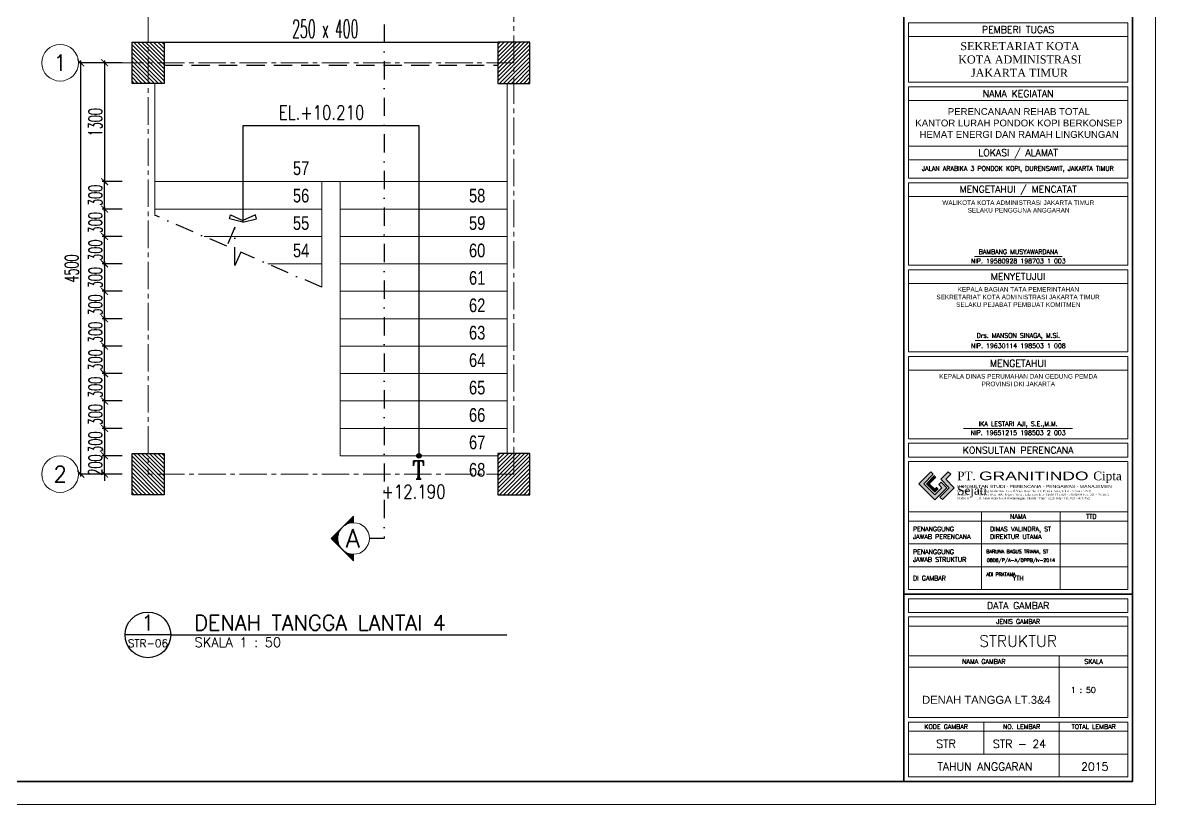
# Model space of a CAD drawing. Header units: inches. Extents: x 266054 to 836293, y -258454 to -102650.
# Drawn here: x 505166 to 529935, y -258430 to -241325 of the extents above; entities that cross this region are included whole.
import ezdxf
from ezdxf.enums import TextEntityAlignment as Align

# ---------------------------------------------------------------- set-up
doc = ezdxf.new("R2010")
doc.units = ezdxf.units.IN
doc.header["$LTSCALE"] = 800
doc.header["$MEASUREMENT"] = 0
for name, pattern in [('ACAD_ISO10W100', [18, 12, -3, 0, -3]), ('CENTER2', [1.125, 0.75, -0.125, 0.125, -0.125]), ('DASHDOT', [1, 0.5, -0.25, 0, -0.25]), ('HIDDEN', [0.375, 0.25, -0.125])]:
    doc.linetypes.add(name, pattern=pattern)
for name, color, linetype, lineweight in [('A-----SYP', 6, 'Continuous', 9), ('arsir', 8, 'Continuous', 0), ('AS', 8, 'CENTER2', 5), ('GRS KOP', 1, 'Continuous', 35), ('hacht', 8, 'Continuous', 5), ('kop', 7, 'Continuous', 20), ('lan', 7, 'Continuous', 15), ('NOT', 7, 'Continuous', 15), ('pemotong', 2, 'ACAD_ISO10W100', 30), ('teks', 4, 'Continuous', 9)]:
    doc.layers.add(name, color=color, linetype=linetype, lineweight=lineweight)
for name, color, linetype in [('Balok', 4, 'HIDDEN'), ('KOL', 5, 'Continuous'), ('LOGO', 7, 'Continuous'), ('NOTASI', 230, 'Continuous'), ('tangga', 55, 'Continuous'), ('TEXT', 4, 'Continuous')]:
    doc.layers.add(name, color=color, linetype=linetype)
doc.styles.add('BARU', font='arial.ttf')
doc.styles.add('century', font='GOTHIC.TTF')
doc.styles.add('DICK STYLE 100', font='romans.shx', dxfattribs={"width": 0.6, "height": 300})
doc.styles.add('ROMANS', font='romans.shx', dxfattribs={"width": 0.8, "height": 0.25})
doc.styles.add('S', font='SIMPLEX', dxfattribs={"width": 1.1})
doc.styles.get("Standard").update_dxf_attribs({"font": 'romans.shx'})
doc.styles.add('tahoma', font='romans.shx')
doc.dimstyles.new('50', dxfattribs={"dimtxt": 200, "dimasz": 150, "dimexe": 50, "dimexo": 50, "dimgap": 50, "dimtad": 1, "dimdec": 0, "dimlfac": 0.5, "dimrnd": 1, "dimtxsty": 'DICK STYLE 100', "dimblk": 'ARCHTICK', "dimcen": 100, "dimdle": 50, "dimclrd": 18, "dimclre": 18, "dimclrt": 7, "dimadec": 0, "dimazin": 2, "dimtfac": 1, "dimtdec": 0, "dimtix": 1, "dimtmove": 0, "dimatfit": 3, "dimfxl": 0, "dimarcsym": 0})

# ---------------------------------------------------------------- blocks, each defined once
blk = doc.blocks.new('_ArchTick')
at = {"layer": 'LOGO', "color": 0, "const_width": 0.15}
blk.add_lwpolyline([(-0.5, -0.5), (0.5, 0.5)], dxfattribs=at)
blk = doc.blocks.new('*D584')
at = {"layer": 'arsir', "color": 18, "lineweight": -2}
for p, q in [((507258.9503964874, -242203.5699723319), (506386.4804244941, -242203.5699723319)), ((506436.4804244941, -251253.5699723319), (506436.4804244941, -242153.5699723319)), ((507258.9503964874, -251203.5699723319), (506386.4804244941, -251203.5699723319))]:
    blk.add_line(p, q, dxfattribs=at)
at = {"layer": 'Defpoints', "color": 0}
for p in [(506436.4804244941, -242203.5699723319), (507308.9503964874, -242203.5699723319), (507308.9503964874, -251203.5699723319)]:
    blk.add_point(p, dxfattribs=at)
at = {"layer": 'arsir', "color": 18, "lineweight": -2, "xscale": 150, "yscale": 150, "zscale": 150}
for p, rotation in [((506436.4804244941, -242203.5699723319), 90), ((506436.4804244941, -251203.5699723319), 270)]:
    blk.add_blockref('_ArchTick', p, dxfattribs=dict(at, rotation=rotation))
at = {"layer": 'arsir', "color": 7, "insert": (506236.4804244942, -246703.5699723319), "char_height": 300, "attachment_point": 5, "rotation": 90, "style": 'DICK STYLE 100'}
blk.add_mtext('4500', dxfattribs=at)
blk = doc.blocks.new('NAV')
blk.add_circle((0, -0.4000000000000005), 0.4)
at = {"style": 'S', "width": 0.75, "flags": 4}
blk.add_attdef('AV', text='', height=0.3, dxfattribs=at).set_placement((0, -0.4000000000000005), align=Align.MIDDLE)
blk = doc.blocks.new('*D585')
at = {"layer": 'arsir', "color": 18, "lineweight": -2}
for p, q in [((506957.8026001249, -250153.5699723319), (506957.8026001249, -250853.5699723317)), ((507342.7745767475, -250203.5699723319), (506907.802600125, -250203.5699723319)), ((507342.7745767477, -250803.5699723317), (506907.802600125, -250803.5699723317))]:
    blk.add_line(p, q, dxfattribs=at)
at = {"layer": 'Defpoints', "color": 0}
for p in [(507392.7745767474, -250203.5699723319), (506957.8026001249, -250803.5699723317), (507392.7745767477, -250803.5699723317)]:
    blk.add_point(p, dxfattribs=at)
at = {"layer": 'arsir', "color": 18, "lineweight": -2, "xscale": 150, "yscale": 150, "zscale": 150}
for p, rotation in [((506957.8026001249, -250203.5699723319), 90), ((506957.8026001249, -250803.5699723317), 270)]:
    blk.add_blockref('_ArchTick', p, dxfattribs=dict(at, rotation=rotation))
at = {"layer": 'arsir', "color": 7, "insert": (506757.802600125, -250503.5699723317), "char_height": 300, "attachment_point": 5, "rotation": 90, "style": 'DICK STYLE 100'}
blk.add_mtext('300', dxfattribs=at)
blk = doc.blocks.new('*D586')
at = {"layer": 'arsir', "color": 18, "lineweight": -2}
for p, q in [((506957.8026001249, -250803.5699723317), (506957.8026001249, -250653.5699723317)), ((507342.7745767477, -250803.5699723317), (506907.802600125, -250803.5699723317)), ((506957.8026001249, -251203.5699723318), (506957.8026001249, -250803.5699723317)), ((507342.7745767477, -251203.5699723318), (506907.802600125, -251203.5699723318)), ((506957.8026001249, -251203.5699723318), (506957.8026001249, -251353.5699723318))]:
    blk.add_line(p, q, dxfattribs=at)
at = {"layer": 'Defpoints', "color": 0}
for p in [(506957.8026001249, -250803.5699723317), (507392.7745767477, -250803.5699723317), (507392.7745767477, -251203.5699723318)]:
    blk.add_point(p, dxfattribs=at)
at = {"layer": 'arsir', "color": 18, "lineweight": -2, "xscale": 150, "yscale": 150, "zscale": 150}
for p, rotation in [((506957.8026001249, -250803.5699723317), 270), ((506957.8026001249, -251203.5699723318), 90)]:
    blk.add_blockref('_ArchTick', p, dxfattribs=dict(at, rotation=rotation))
at = {"layer": 'arsir', "color": 7, "insert": (506757.802600125, -251003.5699723316), "char_height": 300, "attachment_point": 5, "rotation": 90, "style": 'DICK STYLE 100'}
blk.add_mtext('200', dxfattribs=at)
blk = doc.blocks.new('*D587')
at = {"layer": 'arsir', "color": 18, "lineweight": -2}
for p, q in [((507342.7745767477, -249603.5699723321), (506907.802600125, -249603.5699723321)), ((506957.8026001249, -250253.5699723319), (506957.8026001249, -249553.5699723321)), ((507342.7745767475, -250203.5699723319), (506907.802600125, -250203.5699723319))]:
    blk.add_line(p, q, dxfattribs=at)
at = {"layer": 'Defpoints', "color": 0}
for p in [(506957.8026001249, -249603.5699723321), (507392.7745767477, -249603.5699723321), (507392.7745767474, -250203.5699723319)]:
    blk.add_point(p, dxfattribs=at)
at = {"layer": 'arsir', "color": 18, "lineweight": -2, "xscale": 150, "yscale": 150, "zscale": 150}
for p, rotation in [((506957.8026001249, -249603.5699723321), 90), ((506957.8026001249, -250203.5699723319), 270)]:
    blk.add_blockref('_ArchTick', p, dxfattribs=dict(at, rotation=rotation))
at = {"layer": 'arsir', "color": 7, "insert": (506757.802600125, -249903.5699723319), "char_height": 300, "attachment_point": 5, "rotation": 90, "style": 'DICK STYLE 100'}
blk.add_mtext('300', dxfattribs=at)
blk = doc.blocks.new('*D588')
at = {"layer": 'arsir', "color": 18, "lineweight": -2}
for p, q in [((507342.7745767477, -248403.5699723326), (506907.802600125, -248403.5699723326)), ((506957.8026001249, -249053.5699723324), (506957.8026001249, -248353.5699723326)), ((507342.7745767475, -249003.5699723323), (506907.802600125, -249003.5699723323))]:
    blk.add_line(p, q, dxfattribs=at)
at = {"layer": 'Defpoints', "color": 0}
for p in [(506957.8026001249, -248403.5699723326), (507392.7745767477, -248403.5699723326), (507392.7745767474, -249003.5699723323)]:
    blk.add_point(p, dxfattribs=at)
at = {"layer": 'arsir', "color": 18, "lineweight": -2, "xscale": 150, "yscale": 150, "zscale": 150}
for p, rotation in [((506957.8026001249, -248403.5699723326), 90), ((506957.8026001249, -249003.5699723323), 270)]:
    blk.add_blockref('_ArchTick', p, dxfattribs=dict(at, rotation=rotation))
at = {"layer": 'arsir', "color": 7, "insert": (506757.802600125, -248703.5699723324), "char_height": 300, "attachment_point": 5, "rotation": 90, "style": 'DICK STYLE 100'}
blk.add_mtext('300', dxfattribs=at)
blk = doc.blocks.new('*D589')
at = {"layer": 'arsir', "color": 18, "lineweight": -2}
for p, q in [((507342.7745767475, -249003.5699723323), (506907.802600125, -249003.5699723323)), ((506957.8026001249, -248953.5699723324), (506957.8026001249, -249653.5699723321)), ((507342.7745767477, -249603.5699723321), (506907.802600125, -249603.5699723321))]:
    blk.add_line(p, q, dxfattribs=at)
at = {"layer": 'Defpoints', "color": 0}
for p in [(507392.7745767474, -249003.5699723323), (506957.8026001249, -249603.5699723321), (507392.7745767477, -249603.5699723321)]:
    blk.add_point(p, dxfattribs=at)
at = {"layer": 'arsir', "color": 18, "lineweight": -2, "xscale": 150, "yscale": 150, "zscale": 150}
for p, rotation in [((506957.8026001249, -249003.5699723323), 90), ((506957.8026001249, -249603.5699723321), 270)]:
    blk.add_blockref('_ArchTick', p, dxfattribs=dict(at, rotation=rotation))
at = {"layer": 'arsir', "color": 7, "insert": (506757.802600125, -249303.5699723322), "char_height": 300, "attachment_point": 5, "rotation": 90, "style": 'DICK STYLE 100'}
blk.add_mtext('300', dxfattribs=at)
blk = doc.blocks.new('*D590')
at = {"layer": 'arsir', "color": 18, "lineweight": -2}
for p, q in [((506957.8026001249, -246653.5699723333), (506957.8026001249, -245953.5699723335)), ((507342.7745767477, -246003.5699723335), (506907.802600125, -246003.5699723335)), ((507342.7745767475, -246603.5699723333), (506907.802600125, -246603.5699723333))]:
    blk.add_line(p, q, dxfattribs=at)
at = {"layer": 'Defpoints', "color": 0}
for p in [(506957.8026001249, -246003.5699723335), (507392.7745767477, -246003.5699723335), (507392.7745767474, -246603.5699723333)]:
    blk.add_point(p, dxfattribs=at)
at = {"layer": 'arsir', "color": 18, "lineweight": -2, "xscale": 150, "yscale": 150, "zscale": 150}
for p, rotation in [((506957.8026001249, -246003.5699723335), 90), ((506957.8026001249, -246603.5699723333), 270)]:
    blk.add_blockref('_ArchTick', p, dxfattribs=dict(at, rotation=rotation))
at = {"layer": 'arsir', "color": 7, "insert": (506757.802600125, -246303.5699723333), "char_height": 300, "attachment_point": 5, "rotation": 90, "style": 'DICK STYLE 100'}
blk.add_mtext('300', dxfattribs=at)
blk = doc.blocks.new('*D591')
at = {"layer": 'arsir', "color": 18, "lineweight": -2}
for p, q in [((507342.7745767475, -246603.5699723333), (506907.802600125, -246603.5699723333)), ((506957.8026001249, -246553.5699723333), (506957.8026001249, -247253.569972333)), ((507342.7745767477, -247203.569972333), (506907.802600125, -247203.569972333))]:
    blk.add_line(p, q, dxfattribs=at)
at = {"layer": 'Defpoints', "color": 0}
for p in [(507392.7745767474, -246603.5699723333), (506957.8026001249, -247203.569972333), (507392.7745767477, -247203.569972333)]:
    blk.add_point(p, dxfattribs=at)
at = {"layer": 'arsir', "color": 18, "lineweight": -2, "xscale": 150, "yscale": 150, "zscale": 150}
for p, rotation in [((506957.8026001249, -246603.5699723333), 90), ((506957.8026001249, -247203.569972333), 270)]:
    blk.add_blockref('_ArchTick', p, dxfattribs=dict(at, rotation=rotation))
at = {"layer": 'arsir', "color": 7, "insert": (506757.802600125, -246903.5699723331), "char_height": 300, "attachment_point": 5, "rotation": 90, "style": 'DICK STYLE 100'}
blk.add_mtext('300', dxfattribs=at)
blk = doc.blocks.new('*D592')
at = {"layer": 'arsir', "color": 18, "lineweight": -2}
for p, q in [((507342.7745767475, -247803.5699723328), (506907.802600125, -247803.5699723328)), ((506957.8026001249, -247753.5699723328), (506957.8026001249, -248453.5699723326)), ((507342.7745767477, -248403.5699723326), (506907.802600125, -248403.5699723326))]:
    blk.add_line(p, q, dxfattribs=at)
at = {"layer": 'Defpoints', "color": 0}
for p in [(507392.7745767474, -247803.5699723328), (506957.8026001249, -248403.5699723326), (507392.7745767477, -248403.5699723326)]:
    blk.add_point(p, dxfattribs=at)
at = {"layer": 'arsir', "color": 18, "lineweight": -2, "xscale": 150, "yscale": 150, "zscale": 150}
for p, rotation in [((506957.8026001249, -247803.5699723328), 90), ((506957.8026001249, -248403.5699723326), 270)]:
    blk.add_blockref('_ArchTick', p, dxfattribs=dict(at, rotation=rotation))
at = {"layer": 'arsir', "color": 7, "insert": (506757.802600125, -248103.5699723326), "char_height": 300, "attachment_point": 5, "rotation": 90, "style": 'DICK STYLE 100'}
blk.add_mtext('300', dxfattribs=at)
blk = doc.blocks.new('*D593')
at = {"layer": 'arsir', "color": 18, "lineweight": -2}
for p, q in [((506957.8026001249, -247853.5699723328), (506957.8026001249, -247153.5699723331)), ((507342.7745767477, -247203.569972333), (506907.802600125, -247203.569972333)), ((507342.7745767475, -247803.5699723328), (506907.802600125, -247803.5699723328))]:
    blk.add_line(p, q, dxfattribs=at)
at = {"layer": 'Defpoints', "color": 0}
for p in [(506957.8026001249, -247203.569972333), (507392.7745767477, -247203.569972333), (507392.7745767474, -247803.5699723328)]:
    blk.add_point(p, dxfattribs=at)
at = {"layer": 'arsir', "color": 18, "lineweight": -2, "xscale": 150, "yscale": 150, "zscale": 150}
for p, rotation in [((506957.8026001249, -247203.569972333), 90), ((506957.8026001249, -247803.5699723328), 270)]:
    blk.add_blockref('_ArchTick', p, dxfattribs=dict(at, rotation=rotation))
at = {"layer": 'arsir', "color": 7, "insert": (506757.802600125, -247503.5699723328), "char_height": 300, "attachment_point": 5, "rotation": 90, "style": 'DICK STYLE 100'}
blk.add_mtext('300', dxfattribs=at)
blk = doc.blocks.new('*D594')
at = {"layer": 'arsir', "color": 18, "lineweight": -2}
for p, q in [((507342.7745767475, -245403.5699723338), (506907.802600125, -245403.5699723338)), ((506957.8026001249, -245353.5699723337), (506957.8026001249, -246053.5699723335)), ((507342.7745767477, -246003.5699723335), (506907.802600125, -246003.5699723335))]:
    blk.add_line(p, q, dxfattribs=at)
at = {"layer": 'Defpoints', "color": 0}
for p in [(507392.7745767474, -245403.5699723338), (506957.8026001249, -246003.5699723335), (507392.7745767477, -246003.5699723335)]:
    blk.add_point(p, dxfattribs=at)
at = {"layer": 'arsir', "color": 18, "lineweight": -2, "xscale": 150, "yscale": 150, "zscale": 150}
for p, rotation in [((506957.8026001249, -245403.5699723338), 90), ((506957.8026001249, -246003.5699723335), 270)]:
    blk.add_blockref('_ArchTick', p, dxfattribs=dict(at, rotation=rotation))
at = {"layer": 'arsir', "color": 7, "insert": (506757.802600125, -245703.5699723336), "char_height": 300, "attachment_point": 5, "rotation": 90, "style": 'DICK STYLE 100'}
blk.add_mtext('300', dxfattribs=at)
blk = doc.blocks.new('*D595')
at = {"layer": 'arsir', "color": 18, "lineweight": -2}
for p, q in [((507342.7745767477, -244803.569972334), (506907.802600125, -244803.569972334)), ((506957.8026001249, -245453.5699723337), (506957.8026001249, -244753.569972334)), ((507342.7745767475, -245403.5699723338), (506907.802600125, -245403.5699723338))]:
    blk.add_line(p, q, dxfattribs=at)
at = {"layer": 'Defpoints', "color": 0}
for p in [(506957.8026001249, -244803.569972334), (507392.7745767477, -244803.569972334), (507392.7745767474, -245403.5699723338)]:
    blk.add_point(p, dxfattribs=at)
at = {"layer": 'arsir', "color": 18, "lineweight": -2, "xscale": 150, "yscale": 150, "zscale": 150}
for p, rotation in [((506957.8026001249, -244803.569972334), 90), ((506957.8026001249, -245403.5699723338), 270)]:
    blk.add_blockref('_ArchTick', p, dxfattribs=dict(at, rotation=rotation))
at = {"layer": 'arsir', "color": 7, "insert": (506757.802600125, -245103.5699723338), "char_height": 300, "attachment_point": 5, "rotation": 90, "style": 'DICK STYLE 100'}
blk.add_mtext('300', dxfattribs=at)
blk = doc.blocks.new('*D596')
at = {"layer": 'arsir', "color": 18, "lineweight": -2}
for p, q in [((507342.7745767472, -242203.5699723319), (506907.802600125, -242203.5699723319)), ((506957.8026001249, -242153.5699723319), (506957.8026001249, -244853.569972334)), ((507342.7745767477, -244803.569972334), (506907.802600125, -244803.569972334))]:
    blk.add_line(p, q, dxfattribs=at)
at = {"layer": 'Defpoints', "color": 0}
for p in [(507392.7745767472, -242203.5699723319), (506957.8026001249, -244803.569972334), (507392.7745767477, -244803.569972334)]:
    blk.add_point(p, dxfattribs=at)
at = {"layer": 'arsir', "color": 18, "lineweight": -2, "xscale": 150, "yscale": 150, "zscale": 150}
for p, rotation in [((506957.8026001249, -242203.5699723319), 90), ((506957.8026001249, -244803.569972334), 270)]:
    blk.add_blockref('_ArchTick', p, dxfattribs=dict(at, rotation=rotation))
at = {"layer": 'arsir', "color": 7, "insert": (506757.802600125, -243503.5699723329), "char_height": 300, "attachment_point": 5, "rotation": 90, "style": 'DICK STYLE 100'}
blk.add_mtext('1300', dxfattribs=at)
blk = doc.blocks.new('Section - M_Sec_1-roof dak0')
at = {"layer": 'A-----SYP'}
h = blk.add_hatch(color=256, dxfattribs=at)
edge = h.paths.add_edge_path(flags=0)
edge.add_line((-6.000003239999927, 8.485285956290472), (-10.2426462181452, 4.242642978145325))
edge.add_arc((-6.000003239999997, -3.2e-15), 6.000003240000003, 90, 134.9999999999996, ccw=False)
edge.add_line((-6.000003239999952, 6.000003240000003), (-6.000003239999929, 8.485285956290472))
h = blk.add_hatch(color=256, dxfattribs=at)
edge = h.paths.add_edge_path(flags=0)
edge.add_line((-6.000003239999934, 8.485285956290468), (-6.000003239999954, 6.000003240000003))
edge.add_arc((-6.000003240000012, 1.1e-15), 6.000003240000009, 45.00000000000051, 90.00000000000023, ccw=False)
edge.add_line((-1.757360261854736, 4.242642978145251), (-6.000003239999932, 8.485285956290468))
h = blk.add_hatch(color=256, dxfattribs=at)
edge = h.paths.add_edge_path(flags=0)
edge.add_line((-14.48528919629048, 1.443e-13), (-12.00000648000001, 1.021e-13))
edge.add_arc((-6.000003240000009, 8e-16), 6.000003239999996, 135.0000000000001, 179.9999999999998, ccw=False)
edge.add_line((-10.24264621814522, 4.242642978145306), (-14.48528919629048, 1.447730824111204e-13))
h = blk.add_hatch(color=256, dxfattribs=at)
edge = h.paths.add_edge_path(flags=0)
edge.add_line((2.485282716290464, 0), (-1.757360261854719, 4.242642978145232))
edge.add_arc((-6.000003240000003, 1.6e-15), 6.000003240000005, 0, 45.000000000000114, ccw=False)
edge.add_line((0, 0), (2.485282716290464, 0))
at = {"layer": 'A-----SYP', "lineweight": 18}
for p, q in [((-6.000003239999997, 8.485285956290562), (-14.48528919629046, -2.1e-15)), ((-6.000003239999927, 8.485285956290475), (-10.2426462181452, 4.242642978145327)), ((-6.000003239999997, 8.485285956290562), (2.485282716290472, -7.4e-15)), ((-6.000003239999952, 6.000003240000003), (-6.00000323999993, 8.485285956290472)), ((-6.000003239999934, 8.485285956290472), (-6.000003239999955, 6.000003240000003)), ((-1.757360261854736, 4.242642978145252), (-6.000003239999933, 8.485285956290472)), ((-10.24264621814522, 4.242642978145307), (-14.48528919629048, 1.443e-13)), ((-14.48528919629048, 1.443e-13), (-12.00000648000001, 1.021e-13)), ((2.485282716290464, 0), (-1.757360261854719, 4.242642978145234)), ((0, 0), (2.485282716290464, 0)), ((-12.00000648, -4e-16), (-14.48528919629045, -4e-16)), ((-1.1e-15, -8.8e-15), (2.485282716290472, -8.8e-15))]:
    blk.add_line(p, q, dxfattribs=at)
for centre, radius, start, end in [((-6.000003240000003, 1.7e-15), 6.000003240000009, 359.9999999999996, 179.9999999999998), ((-6.000003239999997, -3.2e-15), 6.000003240000003, 89.99999999999962, 134.9999999999992), ((-6.000003240000012, 1.1e-15), 6.000003240000009, 45.00000000000022, 89.9999999999999), ((-6.000003240000009, 8e-16), 6.000003239999996, 134.9999999999997, 179.9999999999994), ((-6.000003240000003, 1.95e-14), 6.000003240000009, 179.9999999999998, 359.9999999999991), ((-6.000003240000003, 1.6e-15), 6.000003240000005, 359.9999999999996, 44.99999999999971)]:
    blk.add_arc(centre, radius, start, end, dxfattribs=at)
blk = doc.blocks.new('Ndtpd')
at = {"lineweight": -3}
blk.add_line((0.7469999999999999, 0), (-0.7469999999999999, 0), dxfattribs=at)
blk.add_circle((0, 0), 0.747, dxfattribs=at)
at = {"color": 10, "lineweight": -3, "style": 'S', "width": 1.1, "flags": 4}
blk.add_attdef('NO', text='', height=0.5, dxfattribs=at).set_placement((-0.0004073519788469999, 0.1475646925237548), align=Align.CENTER)
blk.add_attdef('NDTPD', (1.516017380209063, 0.1475646925237548), '', height=0.5, dxfattribs=at)
at = {"color": 5, "lineweight": -3, "style": 'S', "width": 1.1, "flags": 4}
blk.add_attdef('NOLBR', text='', height=0.3, dxfattribs=at).set_placement((-0.0004073519788469999, -0.3983625171816172), align=Align.CENTER)
blk.add_attdef('SKALA', (1.523238450362338, -0.3983625171816172), '', height=0.3, dxfattribs=at)
blk = doc.blocks.new('logo granitindo baru')
at = {"layer": 'LOGO'}
for points in [[(1.030381588006775, 1.46299772460206), (0.9155252396629976, 1.573564106070094), (0.3659184360680001, 1.02354987420385), (1.099611732583412, 0.2889220417924179), (1.651932779372032, 0.8428354940394767), (1.391869908792159, 1.098320313689653), (1.280774937379874, 0.9869365215729928), (1.423200875679525, 0.8395897640834133), (1.101740840880665, 0.5185876007914914), (0.5939559096837002, 1.02548405982977)], [(1.720818811175263, 1.576358416523262), (1.381411457745684, 1.236133412546664), (1.77107120788696, 0.8419709882708588), (1.340887286638916, 0.4071450310444648), (1.45350809513411, 0.2940691003139264), (2.001315107787831, 0.8437618806053278), (1.609233204629504, 1.237186846412966), (1.834921547772409, 1.464239721487571)]]:
    blk.add_hatch(color=8, dxfattribs=at).paths.add_polyline_path(points)
at = {"layer": 'Defpoints'}
blk.add_point((9.70000000000016, 0), dxfattribs=at)
at = {"layer": 'LOGO'}
blk.add_lwpolyline([(1.030381588006775, 1.46299772460206), (0.9155252396629976, 1.573564106070094), (0.3659184360680001, 1.02354987420385), (1.099611732583412, 0.2889220417924179), (1.651932779372032, 0.8428354940394767), (1.391869908792159, 1.098320313689653), (1.280774937379874, 0.9869365215729928), (1.423200875679525, 0.8395897640834133), (1.101740840880665, 0.5185876007914914), (0.5939559096837002, 1.02548405982977), (1.030381588006775, 1.46299772460206), (0.9155252396629976, 1.573564106070094)], dxfattribs=at)
at = {"layer": 'LOGO', "lineweight": 0}
blk.add_lwpolyline([(1.720818811175263, 1.576358416523262), (1.381411457745684, 1.236133412546664), (1.77107120788696, 0.8419709882708588), (1.340887286638916, 0.4071450310444648), (1.45350809513411, 0.2940691003139264), (2.001315107787831, 0.8437618806053278), (1.609233204629504, 1.237186846412966), (1.834921547772409, 1.464239721487571), (1.720818811175263, 1.576358416523262)], dxfattribs=at)
at = {"layer": 'LOGO', "lineweight": 13}
for points in [[(1.088671237291122, 1.402504590583582), (0.7130972018277362, 1.02594515391162), (1.101211069481905, 0.6378079843678252), (1.257832017639997, 0.7939270293833687)], [(1.111517910105475, 1.37971770418484), (0.758700243431008, 1.02597434264777), (1.101248342746884, 0.6834056771561521), (1.235051865499825, 0.8167804168545698)], [(1.133879378245524, 1.357414752750478), (0.8033347935112258, 1.026002911490103), (1.101284824423429, 0.7280349920165392), (1.212755505305721, 0.8391484570493615)], [(1.157251262970703, 1.334104028844065), (0.8499861829773179, 1.026032771233012), (1.101322954546844, 0.7746809097061629), (1.189451670468769, 0.8625272107915549)]]:
    blk.add_lwpolyline(points, dxfattribs=at)
at = {"layer": 'LOGO', "insert": (2.134037877237914, 1.58878805995718), "char_height": 0.4, "width": 7.664521166403687, "attachment_point": 1}
blk.add_mtext('{\\fTimes New Roman|b0|i0|c0|p18;PT. \\fCityBlueprint|b0|i0|c2|p2;\\W1.5;GRANITINDO \\fTimes New Roman|b0|i0|c0|p18;\\W1;Cipta Sejati}', dxfattribs=at)
at = {"layer": 'LOGO', "insert": (2.134037877237914, 0.9749142078999), "char_height": 0.1, "attachment_point": 1}
blk.add_mtext_dynamic_manual_height_columns('{\\f@Arial Unicode MS|b0|i0|c0|p34;\\H1.4x;\\W1.2;KONSULTAN STUDI - PERENCANA - PENGAWAS - MANAJEMEN\\fTimes New Roman|b0|i0|c0|p18;\\P\\pt0.9;\\H0.71429x;\\W1;Domisili ^I: Gedung Graha Arsa Lt. 4 Jl.Siaga Raya No. 31, Pejaten Barat, Jakarta Selatan 12510\\PStudio I ^I: Jl. Batu I No. 36A, Pejaten Timur, Jakarta Selatan 12510 Tlp. 021 - 71082879 Fax. 021 - 7972072\\PStudio II          : Jl. Sawo Raya No. 4 Rawamangun, Jakarta Timur 13220 Telp / Fax. 021 - 4717152}', width=9.569367207892467, gutter_width=0, heights=[1.670195026016044], dxfattribs=at)
blk = doc.blocks.new('kop')
at = {"layer": 'GRS KOP'}
for p, q in [((73, 1), (73, 54)), ((83, 1), (83, 54)), ((73, 9.199999999989812), (83.00000000001454, 9.199999999989812))]:
    blk.add_line(p, q, dxfattribs=at)
blk.add_lwpolyline([(1, 54), (83, 54), (83, 1), (1, 1)], close=True, dxfattribs=at)
at = {"layer": 'kop', "color": 7}
for p in [(84, 55.00000000000017), (84, 55.00000000000017), (0, 0)]:
    blk.add_line(p, (84, 0), dxfattribs=at)
at = {"layer": 'kop'}
for p, q in [((73.19999999999708, 31.59999999996944), (73.19999999999708, 34.19999999996071)), ((82.80000000000291, 34.19999999996071), (73.19999999999708, 34.19999999996071)), ((82.80000000000291, 31.59999999996944), (82.80000000000291, 34.19999999996071)), ((82.80000000000291, 33.59999999996217), (73.19999999999708, 33.59999999996217)), ((82.80000000000291, 31.59999999996216), (73.19999999999708, 31.59999999996216)), ((73.19999999999708, 27.39999999996508), (73.19999999999708, 31.39999999997235)), ((82.80000000000291, 31.39999999996508), (73.19999999999708, 31.39999999996508)), ((82.80000000000291, 27.39999999996508), (82.80000000000291, 31.39999999997235)), ((82.80000000000291, 30.79999999996653), (73.19999999999708, 30.79999999996653)), ((82.80000000000291, 28.79999999996653), (73.19999999999708, 28.79999999996653)), ((82.80000000000291, 28.19999999996799), (73.19999999999708, 28.19999999996799)), ((82.80000000000291, 27.39999999996508), (73.19999999999708, 27.39999999996508)), ((73.19999999999708, 23.59999999996944), (73.19999999999708, 27.19999999996799)), ((82.80000000000291, 27.19999999996799), (73.19999999999708, 27.19999999996799)), ((82.80000000000291, 23.59999999996944), (82.80000000000291, 27.19999999996799)), ((82.80000000000291, 26.59999999996944), (73.19999999999708, 26.59999999996944)), ((76.08877101063288, 23.97638281762192), (79.9276379083165, 23.97638281762192)), ((82.80000000000291, 23.59999999996944), (73.19999999999708, 23.59999999996944)), ((73.19999999999708, 19.79999999997381), (73.19999999999708, 23.39999999996507)), ((82.80000000000291, 23.39999999997235), (73.19999999999708, 23.39999999997235)), ((82.80000000000291, 19.79999999997381), (82.80000000000291, 23.39999999996507)), ((82.80000000000291, 22.79999999997381), (73.19999999999708, 22.79999999997381)), ((76.12688823747548, 20.29585981986747), (79.86287166716242, 20.29585981986747)), ((82.80000000000291, 19.79999999997381), (73.19999999999708, 19.79999999997381)), ((73.19999999999708, 15.99999999997817), (73.19999999999708, 19.59999999997672)), ((82.80000000000291, 19.59999999997672), (73.19999999999708, 19.59999999997672)), ((82.80000000000291, 15.99999999997817), (82.80000000000291, 19.59999999997672)), ((82.80000000000291, 18.99999999997817), (73.19999999999708, 18.99999999997817)), ((82.80000000000291, 15.99999999997817), (73.19999999999708, 15.99999999997817)), ((73.19999999999708, 9.399999999994181), (73.19999999999708, 14.99999999999272)), ((82.80000000000291, 14.99999999998545), (73.19999999998252, 14.99999999998545)), ((82.80000000000291, 9.399999999986905), (82.80000000000291, 14.99999999998545)), ((82.80000000000291, 12.79999999998836), (73.19999999998255, 12.79999999998836)), ((82.80000000000291, 12.3999999999869), (73.19999999998255, 12.3999999999869)), ((73.19999999998255, 12.3999999999869), (73.19999999998255, 11.3999999999869)), ((76.40000000000873, 9.399999999994181), (76.40000000000873, 12.79999999999563)), ((79.84194579300492, 9.399999999994181), (79.84194579300492, 12.79999999999563)), ((82.80000000000291, 11.3999999999869), (73.19999999998255, 11.3999999999869)), ((82.80000000000291, 10.3999999999869), (73.19999999998255, 10.3999999999869)), ((82.80000000000291, 9.399999999986905), (73.19999999998255, 9.399999999986905)), ((73.19999999999708, 7.799999999995634), (82.80000000000291, 7.799999999995634)), ((73.19999999999708, 6.499999999992722), (82.80000000000291, 6.499999999992722)), ((79.80000000000291, 3.799999999995634), (79.80000000000291, 6.499999999992722)), ((73.19999999999708, 5.999999999992722), (82.80000000000291, 5.999999999992722)), ((76.50000000001454, 2.200000000004365), (76.5, 3.599999999998543)), ((79.80000000000291, 1.199999999997088), (79.80000000000291, 3.599999999998543)), ((73.19999999999708, 3.199999999997088), (82.80000000000291, 3.199999999997088)), ((73.19999999999708, 2.199999999997088), (82.80000000000291, 2.199999999997088))]:
    blk.add_line(p, q, dxfattribs=at)
blk.add_lwpolyline([(75.61477654305054, 16.44885354873259), (80.37716667879431, 16.44885354873259)], dxfattribs=at)
for points in [[(73.19999999998252, 15.19999999998254), (82.80000000000291, 15.19999999998254), (82.80000000000291, 15.79999999998108), (73.19999999998252, 15.79999999998108)], [(73.19999999998255, 8.39999999999418), (82.80000000000291, 8.39999999999418), (82.80000000000291, 8.999999999992724), (73.19999999998255, 8.999999999992724)], [(73.19999999998255, 3.799999999995634), (82.80000000000291, 3.799999999995634), (82.80000000000291, 8.19999999999709), (73.19999999998255, 8.19999999999709)], [(73.19999999999708, 1.199999999997088), (82.80000000000291, 1.199999999997088), (82.80000000000291, 3.599999999998543), (73.19999999999708, 3.599999999998543)]]:
    blk.add_lwpolyline(points, close=True, dxfattribs=at)
at = {"xscale": 0.9500000000000454, "yscale": 0.9500000000000454, "zscale": 0.9500000000000454}
blk.add_blockref('logo granitindo baru', (73.30696897199118, 13.0555891076043), dxfattribs=at)
at = {"layer": 'kop'}
for s, height, p in [('PEMBERI TUGAS', 0.2999999999999999, (77.99999999998543, 33.89999999996508)), ('NAMA KEGIATAN', 0.2999999999999999, (77.99999999998543, 31.09999999996944)), ('LOKASI / ALAMAT', 0.2999999999999999, (77.99999999998543, 28.4999999999709)), ('JALAN ARABIKA 3 PONDOK KOPI, DURENSAWIT, JAKARTA TIMUR', 0.2, (77.98560914408908, 27.79997033996506)), ('MENGETAHUI / MENCATAT', 0.2999999999999999, (77.99999999998543, 26.89999999997235)), ('BAMBANG MUSYAWARDANA', 0.1992605860507246, (78.00661425455472, 24.18311281676142)), ('NIP. 19580928 198703 1 003', 0.1992605860507246, (78.00661425455472, 23.78002115541312)), ('MENYETUJUI', 0.2999999999999999, (77.99999999998543, 23.09999999997672)), ('Drs. MANSON SINAGA, M.Si.', 0.1992605860507246, (78.00878803544036, 20.49619343984523)), ('NIP. 19630114 198503 1 008', 0.1992605860507246, (78.00878803544036, 20.07065147117101)), ('MENGETAHUI', 0.2999999999999999, (77.99999999998543, 19.29999999998108)), ('NIP. 19651215 198503 2 003', 0.2, (77.99895950416247, 16.26384787819552)), ('IKA LESTARI AJI, S.E.,M.M.', 0.2, (77.99895950416247, 16.62512434953533)), ('KONSULTAN PERENCANA', 0.2999999999999999, (77.99999999998543, 15.49999999998545)), ('NAMA', 0.2, (78.00000000001454, 12.59999999999127)), ('TTD', 0.2, (81.20000000001164, 12.59999999999127)), ('DATA GAMBAR', 0.2999999999999999, (77.99999999998543, 8.69999999999709)), ('JENIS GAMBAR', 0.2, (78, 8)), ('STRUKTUR', 0.5, (77.99999999999272, 7.145559981128825)), ('NAMA GAMBAR', 0.2, (76.5, 6.249999999992722)), ('SKALA', 0.2, (81.30000000000292, 6.249999999992722)), ('KODE GAMBAR', 0.2, (74.84999999999127, 3.399999999994178)), ('NO. LEMBAR', 0.2, (78.15000000000873, 3.399999999994178)), ('TOTAL LEMBAR', 0.2, (81.30000000000292, 3.399999999994178)), ('STR', 0.3499740475000009, (74.84430692684714, 2.649622621310236)), ('TAHUN ANGGARAN', 0.3499999999999999, (76.54513778905131, 1.650208966545328)), ('2015', 0.3499999999999999, (81.3493703839263, 1.650208966545328))]:
    blk.add_text(s, height=height, dxfattribs=at).set_placement(p, align=Align.MIDDLE)
blk.add_text('0806/P/A-A/DPPB/Iv-2014', height=0.15, dxfattribs=at).set_placement((78.12239805048091, 10.60890849618985), align=Align.CENTER)
at = {"layer": 'kop', "attachment_point": 1, "style": 'BARU'}
for s, width, insert, char_height in [('\\pi1.4375;{\\fRomantic|b0|i0|c2|p2;SEKRETARIAT KOTA\\P\\pi1.3461;KOTA ADMINISTRASI\\P\\pi1.9027;JAKARTA TIMUR}', 7.949430232127043, (74.03291664687059, 33.35853584007461), 0.35), ('\\pi1.4591;PERENCANAAN REHAB TOTAL\\P\\pi0.039313;KANTOR LURAH PONDOK KOPI BERKONSEP\\P\\pi0.2239;HEMAT ENERGI DAN RAMAH LINGKUNGAN', 9.088858036555619, (73.46432375069594, 30.46874771533854), 0.3), ('\\pi0.65609;WALIKOTA KOTA ADMINISTRASI JAKARTA TIMUR\\P\\pi1.7645;SELAKU PENGGUNA ANGGARAN', 7.949430232127043, (74.02691916555487, 26.43352813395911), 0.2), ('\\pi1.5072;KEPALA BAGIAN TATA PEMERINTAHAN\\P\\pi0.57794;SEKRETARIAT KOTA ADMINISTRASI JAKARTA TIMUR\\P\\pi1.4412;SELAKU PEJABAT PEMBUAT KOMITMEN', 8.280847095868978, (73.84711399551786, 22.63798206521157), 0.2), ('\\pi0.5226;KEPALA DINAS PERUMAHAN DAN GEDUNG PEMDA \\P\\pi2.3784;PROVINSI DKI JAKARTA', 7.949430232127043, (74.02242170320613, 18.83321438969554), 0.2)]:
    blk.add_mtext_dynamic_manual_height_columns(s, width=width, gutter_width=1.5, heights=[0], dxfattribs=dict(at, insert=insert, char_height=char_height))
at = {"layer": 'kop', "attachment_point": 1}
for s, insert, char_height, width in [('PENANGGUNG\\PJAWAB PERENCANA', (73.39999999997963, 12.1499999999869), 0.2, 8.330623943096043), ('DIMAS VALINDRA, ST\\PDIREKTUR UTAMA', (76.7704178107345, 12.14999999999418), 0.2, 8.164992761434178), ('PENANGGUNG\\PJAWAB STRUKTUR', (73.39999999997963, 11.1499999999869), 0.2, 8.792105926903103), ('BARUNA BAGUS TRIANA, ST', (76.60889341182775, 11.14301533363141), 0.15, 4.042636686141634), ('DI GAMBAR', (73.39999999997963, 9.999999999992724), 0.2, 7.597682718086162), ('ADI PRATAMA', (76.60889341182775, 10.14301533363141), 0.15, 4.042636686141634)]:
    blk.add_mtext(s, dxfattribs=dict(at, insert=insert, char_height=char_height, width=width))
at = {"layer": 'kop', "style": 'BARU', "flags": 4}
for p, height in [((73.79999999999714, 5.399999999992657), 0.3500000000000012), ((80.30348371280252, 5.381560126415407), 0.2500000000000009), ((73.79999999999714, 4.899999999992659), 0.3500000000000012), ((80.30348371280252, 4.881560126415408), 0.2500000000000009), ((73.79999999999714, 4.399999999992659), 0.3500000000000012), ((80.30348371280252, 4.381560126415408), 0.2500000000000009)]:
    blk.add_attdef('-', p, '', height=height, dxfattribs=at)
at = {"layer": 'kop', "flags": 4}
for tag, p in [('AR-00', (78.0569556422622, 2.647698724276621)), ('00', (81.23754618094216, 2.647099872606105))]:
    blk.add_attdef(tag, text='', height=0.3499740475000009, dxfattribs=at).set_placement(p, align=Align.MIDDLE)

msp = doc.modelspace()

# ---------------------------------------------------------------- hatches: boundary and pattern name
at = {"layer": 'hacht', "ltscale": 5}
h = msp.add_hatch(dxfattribs=at)
h.set_pattern_fill('ANSI31', color=256, scale=500, angle=-1.27e-14, style=0)
h.set_pattern_definition([(134.9999999999999, (1143622.630703149, 103500.2106602417), (44.19417382415922, 44.19417382415921), [])])
h.paths.add_polyline_path([(508258.9503964876, -241753.5699723319), (507558.9503964876, -241753.5699723319), (507558.9503964876, -242653.5699723319), (508258.9503964876, -242653.5699723319)])
h = msp.add_hatch(dxfattribs=at)
h.set_pattern_fill('ANSI31', color=256, scale=500, angle=-1.27e-14, style=0)
h.set_pattern_definition([(44.99999999999999, (-119804.729910174, 103500.210660242), (-44.19417382415921, 44.19417382415923), [])])
h.paths.add_polyline_path([(515558.9503964872, -242653.5699723319), (516258.9503964872, -242653.5699723319), (516258.9503964872, -241753.5699723319), (515558.9503964872, -241753.5699723319)])
h = msp.add_hatch(dxfattribs=at)
h.set_pattern_fill('ANSI31', color=256, scale=500, angle=-1.27e-14, style=0)
h.set_pattern_definition([(134.9999999999999, (1143622.630703149, 94500.21066024172), (44.19417382415922, 44.19417382415921), [])])
h.paths.add_polyline_path([(508258.9503964876, -250753.5699723319), (507558.9503964876, -250753.5699723319), (507558.9503964876, -251653.5699723319), (508258.9503964876, -251653.5699723319)])
h = msp.add_hatch(dxfattribs=at)
h.set_pattern_fill('ANSI31', color=256, scale=500, angle=-1.27e-14, style=0)
h.set_pattern_definition([(44.99999999999999, (-119804.729910174, 94500.210660242), (-44.19417382415921, 44.19417382415923), [])])
h.paths.add_polyline_path([(515558.9503964872, -251653.5699723319), (516258.9503964872, -251653.5699723319), (516258.9503964872, -250753.5699723319), (515558.9503964872, -250753.5699723319)])
at = {"layer": 'tangga'}
h = msp.add_hatch(color=1, dxfattribs=at)
h.dxf.hatch_style = 1
h.paths.add_polyline_path([(513833.9508142575, -250752.9330008172, -0.4142135613629502), (513884.5877858146, -250803.5699722015), (513783.3138427, -250803.5699725517, -0.4142135633833289)])
h.paths.add_polyline_path([(513884.5877858146, -250803.5699722015, -0.4142135633832399), (513833.9508142575, -250854.2069439323, -0.4142135613628614), (513783.3138427, -250803.5699725517)])

# ---------------------------------------------------------------- linework, layer by layer
at = {"layer": 'AS'}
for points in [[(507908.9503964874, -240257.5903545898), (507908.9503964874, -251203.5699723319)], [(515908.9503964874, -251203.5699723319), (515908.9503964874, -240257.5903545898)], [(515908.9503964874, -242203.5699723319), (506740.2163062159, -242203.5699723319)], [(515908.9503964874, -251203.5699723319), (507908.9503964874, -251203.5699723319)]]:
    msp.add_lwpolyline(points, dxfattribs=at)
at = {"layer": 'Balok', "linetype": 'Continuous'}
msp.add_line((508258.9503964876, -241753.5699723319), (515558.9503964872, -241753.5699723319), dxfattribs=at)
at = {"layer": 'Balok', "ltscale": 2}
msp.add_line((508258.9503964876, -242253.5699723319), (515558.9503964872, -242253.5699723319), dxfattribs=at)
at = {"layer": 'KOL', "ltscale": 5}
for points in [[(508258.9503964876, -242653.5699723319), (507558.9503964876, -242653.5699723319), (507558.9503964876, -241753.5699723319), (508258.9503964876, -241753.5699723319)], [(515558.9503964872, -242653.5699723319), (516258.9503964872, -242653.5699723319), (516258.9503964872, -241753.5699723319), (515558.9503964872, -241753.5699723319)], [(508258.9503964876, -251653.5699723319), (507558.9503964876, -251653.5699723319), (507558.9503964876, -250753.5699723319), (508258.9503964876, -250753.5699723319)], [(515558.9503964872, -251653.5699723319), (516258.9503964872, -251653.5699723319), (516258.9503964872, -250753.5699723319), (515558.9503964872, -250753.5699723319)]]:
    msp.add_lwpolyline(points, close=True, dxfattribs=at)
at = {"layer": 'lan'}
for p, q in [((508058.9503964874, -242653.5699723319), (508058.9503964876, -245540.0664158088)), ((515758.9503964874, -242653.5699723319), (515758.9503964874, -250753.5699723319))]:
    msp.add_line(p, q, dxfattribs=at)
for points in [[(511708.9503964874, -244803.5699723319), (508058.9503964874, -244803.5699723319)], [(511708.9503964874, -247113.4336707787), (511708.9503964874, -244803.5699723319)], [(512108.9503964576, -244803.5699723319), (511708.9503964874, -244803.5699723319)], [(512108.9503964576, -250803.5699723319), (512108.9503964576, -244803.5699723319)], [(512108.9503964578, -244803.5699723319), (515758.9503964579, -244803.569972332)], [(511708.9503964874, -245403.5699723319), (508058.9503964874, -245403.5699723319)], [(512108.9503964578, -245403.5699723319), (515758.9503964579, -245403.569972332)], [(511708.9503964874, -246003.5699723319), (509134.2161845359, -246003.5699723319)], [(512108.9503964578, -246003.5699723319), (515758.9503964579, -246003.569972332)], [(511708.9503964874, -246603.5699723319), (510526.1353267984, -246603.5699723319)], [(512108.9503964578, -246603.5699723319), (515758.9503964579, -246603.569972332)], [(512108.9503964578, -247203.5699723319), (515758.9503964579, -247203.569972332)], [(512108.9503964578, -247803.5699723319), (515758.9503964579, -247803.569972332)], [(512108.9503964578, -248403.5699723319), (515758.9503964579, -248403.569972332)], [(512108.9503964578, -249003.5699723319), (515758.9503964579, -249003.569972332)], [(512108.9503964576, -249603.5699723319), (515758.9503964576, -249603.569972332)], [(512108.9503964576, -250203.5699723319), (515758.9503964576, -250203.569972332)], [(515558.9503964872, -250803.5699723319), (512108.9503964576, -250803.5699723319)]]:
    msp.add_lwpolyline(points, dxfattribs=at)
at = {"layer": 'NOT', "lineweight": -3}
msp.add_line((508405.5802508929, -254720.9088936276), (515756.9858679663, -254720.9088936276), dxfattribs=at)
at = {"layer": 'pemotong', "linetype": 'DASHDOT'}
msp.add_lwpolyline([(512747.5969888103, -238966.5965907387), (513069.918410035, -238966.5965907387), (513069.9176252169, -252612.030910757), (512747.596203996, -252612.0309107574)], dxfattribs=at)
at = {"layer": 'tangga', "color": 1, "linetype": 'DASHDOT'}
for p, q in [((509628.285574781, -246216.5432874816), (508058.9503964874, -245540.0664158088)), ((509808.276934785, -245798.9875884282), (509628.285574781, -246216.5432874816)), ((509809.6238581903, -246641.1697633306), (509808.276934785, -245798.9875884282)), ((509935.5665547196, -246348.9996797852), (509809.6238581903, -246641.1697633306)), ((511708.9503964874, -247113.4336707787), (509935.5665547196, -246348.9996797852))]:
    msp.add_line(p, q, dxfattribs=at)
at = {"layer": 'tangga', "color": 1}
msp.add_line((513833.9508140694, -250770.9330007763), (513833.9506376279, -247467.2309044581), dxfattribs=at)
for points in [[(513849.0287337739, -250821.569972332), (513833.9508139832, -250812.8455806201), (513833.9504278722, -243580.2858957201), (509983.9500108714, -243580.2858957202), (509983.9501119966, -245692.375503301)], [(509983.9501600404, -245692.3754906525), (509688.4158530788, -245614.5701530502), (509710.4256230871, -245530.9686634038), (509983.9501600404, -245653.9176355954)], [(509983.9501600404, -245692.3754906525), (510279.4844670011, -245614.5701530427), (510257.4746969896, -245530.9686633964), (509983.9501600404, -245653.9176355954)]]:
    msp.add_lwpolyline(points, dxfattribs=at)
msp.add_circle((513833.9503964722, -250803.5699723319), 50.63697155754198, dxfattribs=at)

# ---------------------------------------------------------------- block references
at = {"layer": 'A-----SYP', "color": 1, "lineweight": 18, "xscale": -57.59999999962746, "yscale": 57.59999999962746, "zscale": 57.59999999962746, "rotation": 90}
msp.add_blockref('Section - M_Sec_1-roof dak0', (512401.9960173724, -252957.6310973788), dxfattribs=at)
at = {"layer": 'kop'}
ref = msp.add_blockref('kop', (487935.2257396547, -258429.9515901997), dxfattribs=dict(at, xscale=500, yscale=500, zscale=500))
ref.add_attrib('-', 'DENAH TANGGA LT.3&4', (524835.2257396547, -256229.9515901997), dxfattribs={"height": 175.0000000000006, "style": 'BARU', "flags": 4})
ref.add_attrib('-', '1 : 50', (528086.9675960509, -255989.1715270027), dxfattribs={"height": 125.0000000000004, "flags": 4})
ref.add_attrib('AR-00', 'STR - 24', dxfattribs={"height": 174.9870237500005, "flags": 4}).set_placement((526963.7035607963, -257106.1022280647), align=Align.MIDDLE)
ref.add_attrib('-', 'YTH', dxfattribs={"height": 100}).set_placement((526935.2257396547, -253479.9515901997), align=Align.MIDDLE)
at = {"layer": 'NOT'}
ref = msp.add_blockref('NAV', (505986.4804244941, -241803.5699723319), dxfattribs=dict(at, xscale=1000, yscale=1000, zscale=1000))
ref.add_attrib('AV', '1', dxfattribs={"layer": '0', "height": 350, "flags": 4}).set_placement((505986.4804244941, -242203.5699723319), align=Align.MIDDLE)
ref = msp.add_blockref('NAV', (505986.4804244941, -250803.5699723319), dxfattribs=dict(at, xscale=1000, yscale=1000, zscale=1000))
ref.add_attrib('AV', '2', dxfattribs={"layer": '0', "height": 350, "flags": 4}).set_placement((505986.4804244941, -251203.5699723319), align=Align.MIDDLE)
at = {"layer": 'NOT', "lineweight": -3}
ref = msp.add_blockref('Ndtpd', (507905.5802508928, -254720.9088936276), dxfattribs=dict(at, xscale=669.3440428376198, yscale=669.3440428376198, zscale=669.3440428380154))
ref.add_attrib('NO', '1', dxfattribs={"layer": '0', "lineweight": -3, "height": 333.3333333333334, "flags": 4}).set_placement((507905.3075923064, -254622.1373457438), align=Align.CENTER)
ref.add_attrib('NDTPD', 'DENAH TANGGA LANTAI 4', (508920.3174531796, -254622.1373457438), dxfattribs={"layer": '0', "lineweight": -3, "height": 333.3333333333334, "flags": 4})
ref.add_attrib('NOLBR', 'STR-06', dxfattribs={"layer": '0', "lineweight": -3, "height": 166.6666666666667, "flags": 4}).set_placement((507905.3075923064, -254987.550471378), align=Align.CENTER)
ref.add_attrib('SKALA', 'SKALA 1 : 50', (508925.1508334616, -254987.550471378), dxfattribs={"layer": '0', "lineweight": -3, "height": 208.3333333333333, "flags": 4})

# ---------------------------------------------------------------- texts
at = {"layer": 'NOTASI', "insert": (512388.275715679, -252609.510626531), "char_height": 400, "attachment_point": 5, "style": 'tahoma'}
msp.add_mtext('A', dxfattribs=at)
at = {"layer": 'teks', "style": 'century', "width": 0.8}
for s, p in [('57', (511076.9255114196, -244659.5116856526)), ('56', (511076.9255114196, -245259.5116856527)), ('58', (514926.9255114194, -245259.5116856527)), ('55', (511076.9255114196, -245859.5116856527)), ('59', (514926.9255114194, -245859.5116856527)), ('54', (511076.9255114196, -246459.5116856527)), ('60', (514926.9255114194, -246459.5116856527)), ('61', (514926.9255114194, -247059.5116856527)), ('62', (514926.9255114194, -247659.5116856527)), ('63', (514926.9255114194, -248259.5116856526)), ('64', (514926.9255114194, -248859.5116856526)), ('65', (514926.9255114194, -249459.5116856526)), ('66', (514926.9255114194, -250059.5116856525)), ('67', (514926.9255114194, -250659.5116856526)), ('68', (514926.9255114194, -251259.5116856525))]:
    msp.add_text(s, height=300, rotation=359.9999999736323, dxfattribs=at).set_placement(p)
at = {"layer": 'teks', "lineweight": 9, "attachment_point": 5, "style": 'century'}
for s, insert, char_height, rotation in [('\\A1;{\\Fromant|c0;\\W0.8;\\C1;EL.+10.210}', (511702.5529966996, -243291.0466474244), 300, 359.99999997350625), ('\\A1;{\\Fromant|c0;\\W0.8;T}', (513825.357748604, -251110.9931607603), 400, 359.9999999735063), ('\\A1;{\\Fromant|c0;\\W0.8;\\C1;+12.190}', (513715.1648042747, -251586.4974078451), 300, 359.99999997350625)]:
    msp.add_mtext(s, dxfattribs=dict(at, insert=insert, char_height=char_height, rotation=rotation))
at = {"layer": 'TEXT', "style": 'ROMANS', "width": 0.5}
msp.add_text('250 x 400', height=400, dxfattribs=at).set_placement((511059.2742777878, -241659.5392920679))

# ---------------------------------------------------------------- dimensions: what is measured, and where the dimension line sits
at = {"layer": 'arsir'}
dim = msp.add_linear_dim(base=(506436.4804244941, -242203.5699723319), p1=(507308.9503964874, -251203.5699723319), p2=(507308.9503964874, -242203.5699723319), angle=90, dimstyle='50', override={"dimfxl": 0.1}, dxfattribs=at)
dim.commit()
dim.dimension.update_dxf_attribs({"geometry": '*D584', "text_midpoint": (506436.4804244942, -246703.5699723319), "dimtype": 160})
for base, p1, p2, angle, picture, middle in [((506957.8026001249, -244803.569972334), (507392.7745767472, -242203.5699723319), (507392.7745767477, -244803.569972334), 270, '*D596', (506757.802600125, -243503.5699723329)), ((506957.8026001249, -244803.569972334), (507392.7745767474, -245403.5699723338), (507392.7745767477, -244803.569972334), 90, '*D595', (506757.802600125, -245103.5699723338)), ((506957.8026001249, -246003.5699723335), (507392.7745767474, -245403.5699723338), (507392.7745767477, -246003.5699723335), 270, '*D594', (506757.802600125, -245703.5699723336)), ((506957.8026001249, -246003.5699723335), (507392.7745767474, -246603.5699723333), (507392.7745767477, -246003.5699723335), 90, '*D590', (506757.802600125, -246303.5699723333)), ((506957.8026001249, -247203.569972333), (507392.7745767474, -246603.5699723333), (507392.7745767477, -247203.569972333), 270, '*D591', (506757.802600125, -246903.5699723331)), ((506957.8026001249, -247203.569972333), (507392.7745767474, -247803.5699723328), (507392.7745767477, -247203.569972333), 90, '*D593', (506757.802600125, -247503.5699723328)), ((506957.8026001249, -248403.5699723326), (507392.7745767474, -247803.5699723328), (507392.7745767477, -248403.5699723326), 270, '*D592', (506757.802600125, -248103.5699723326)), ((506957.8026001249, -248403.5699723326), (507392.7745767474, -249003.5699723323), (507392.7745767477, -248403.5699723326), 90, '*D588', (506757.802600125, -248703.5699723324)), ((506957.8026001249, -249603.5699723321), (507392.7745767474, -249003.5699723323), (507392.7745767477, -249603.5699723321), 270, '*D589', (506757.802600125, -249303.5699723322)), ((506957.8026001249, -249603.5699723321), (507392.7745767474, -250203.5699723319), (507392.7745767477, -249603.5699723321), 90, '*D587', (506757.802600125, -249903.5699723319)), ((506957.8026001249, -250803.5699723317), (507392.7745767474, -250203.5699723319), (507392.7745767477, -250803.5699723317), 270, '*D585', (506757.802600125, -250503.5699723317)), ((506957.8026001249, -250803.5699723317), (507392.7745767477, -251203.5699723318), (507392.7745767477, -250803.5699723317), 90, '*D586', (506757.802600125, -251003.5699723316))]:
    dim = msp.add_linear_dim(base=base, p1=p1, p2=p2, angle=angle, dimstyle='50', override={"dimfxl": 0.1}, dxfattribs=at)
    dim.commit()
    dim.dimension.update_dxf_attribs({"geometry": picture, "text_midpoint": middle})

doc.saveas('drawing.dxf')
